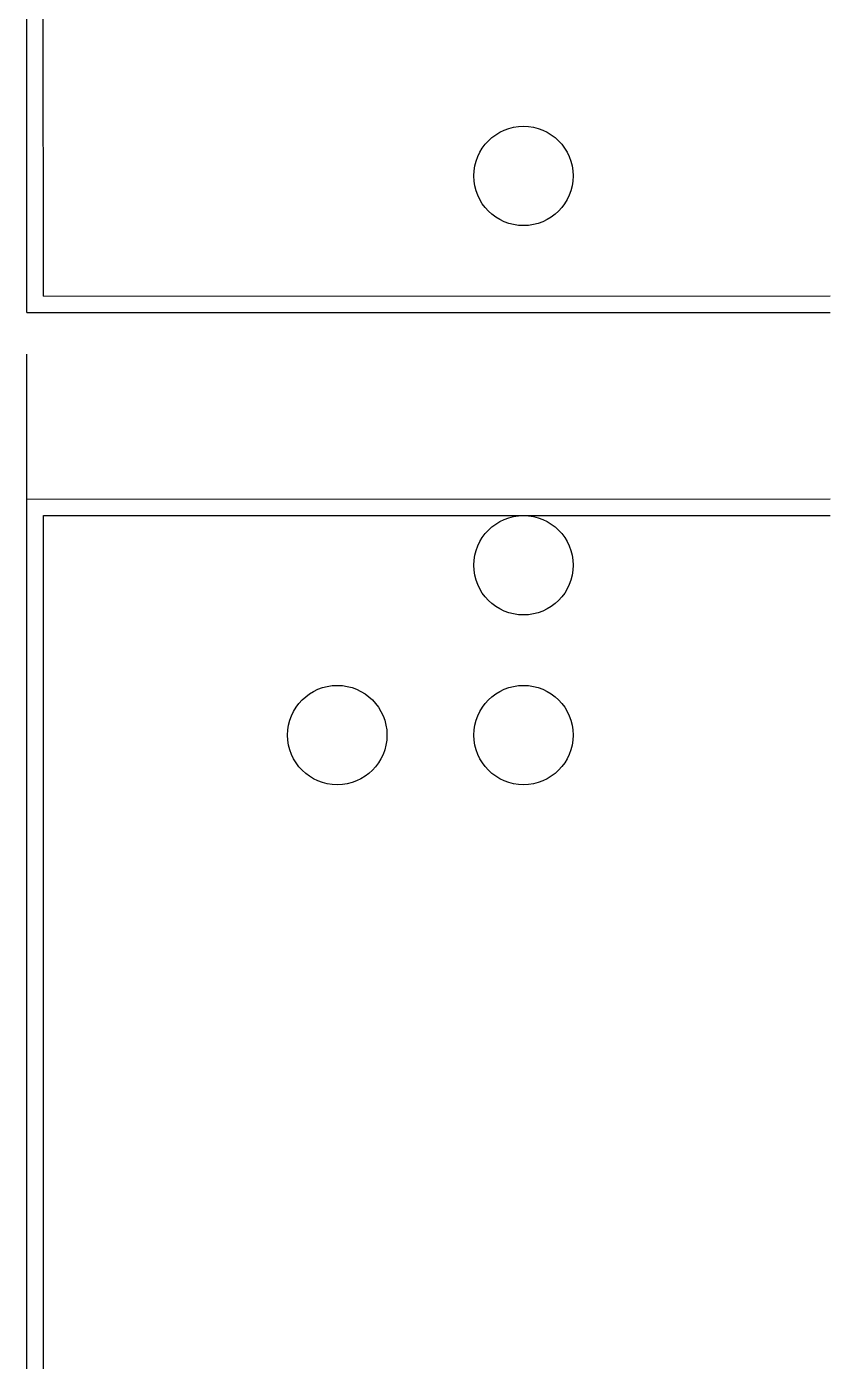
# Model space of a CAD drawing. Extents: x 3835738 to 4446688, y -234172 to 94826.
# Drawn here: x 4387990 to 4407405, y -22395 to 9829 of the extents above; entities that cross this region are included whole.
import ezdxf

# ---------------------------------------------------------------- set-up
doc = ezdxf.new("R2010")
doc.units = 0
doc.header["$LTSCALE"] = 1000
doc.header["$MEASUREMENT"] = 0
doc.layers.add('e-填充', color=8, linetype='Continuous')

# ---------------------------------------------------------------- blocks, each defined once
blk = doc.blocks.new('A$C0789794C')
at = {"layer": 'e-填充'}
for p, q in [((249000, -36300), (249000, -15000)), ((249400, -35900), (249400, -15000)), ((249400, -35900), (268412, -35900)), ((249000, -36300), (268412, -36300)), ((249000, -41800), (249000, -37300)), ((249000, -51000), (249000, -40800)), ((249000, -40800), (268412, -40800)), ((249400, -51000), (249400, -41200)), ((249400, -41200), (268412, -41200)), ((249000, -51000), (249000, -42600)), ((249400, -51000), (249400, -47900)), ((249000, -71200), (249000, -51000)), ((249000, -71200), (249000, -51000)), ((249400, -71600), (249400, -51000)), ((249400, -71600), (249400, -51000))]:
    blk.add_line(p, q, dxfattribs=at)
for centre in [(261000, -33000), (261000, -42400), (256500, -46500), (261000, -46500)]:
    blk.add_circle(centre, 1200, dxfattribs=at)

msp = doc.modelspace()

# ---------------------------------------------------------------- block references
at = {"layer": 'e-填充', "color": 160, "linetype": 'Continuous', "rotation": 0.006862675940578765}
msp.add_blockref('A$C0789794C', (4138987.7, 39194.2), dxfattribs=at)

doc.saveas('drawing.dxf')
